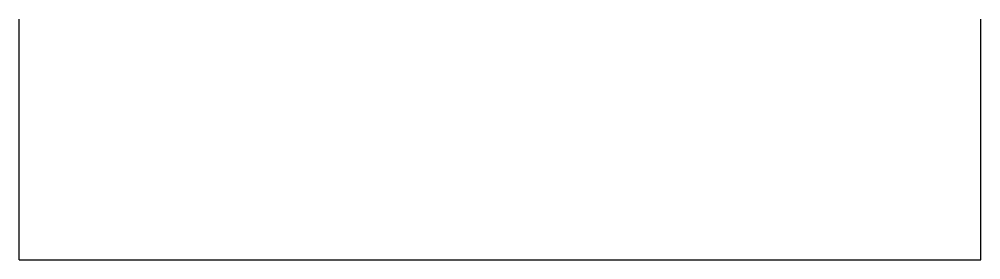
# Model space of a CAD drawing. Units: millimetres at full size, sheet at 1:200. Extents: x -20000 to 20000, y 2000 to 12000.
import ezdxf

# ---------------------------------------------------------------- set-up
doc = ezdxf.new("R2010")
doc.units = ezdxf.units.MM
doc.header["$LTSCALE"] = 200
doc.layers.add('0-0__本体', color=3, linetype='Continuous')

# ---------------------------------------------------------------- blocks, each defined once
blk = doc.blocks.new('D1')
at = {"layer": '0-0__本体'}
for p, q in [((64100, 61400), (64100, 71400)), ((104100, 61400), (104100, 71400)), ((64100, 61400), (104100, 61400))]:
    blk.add_line(p, q, dxfattribs=at)

msp = doc.modelspace()

# ---------------------------------------------------------------- block references
at = {"layer": '0-0__本体'}
msp.add_blockref('D1', (-84100, -59400), dxfattribs=at)

doc.saveas('drawing.dxf')
